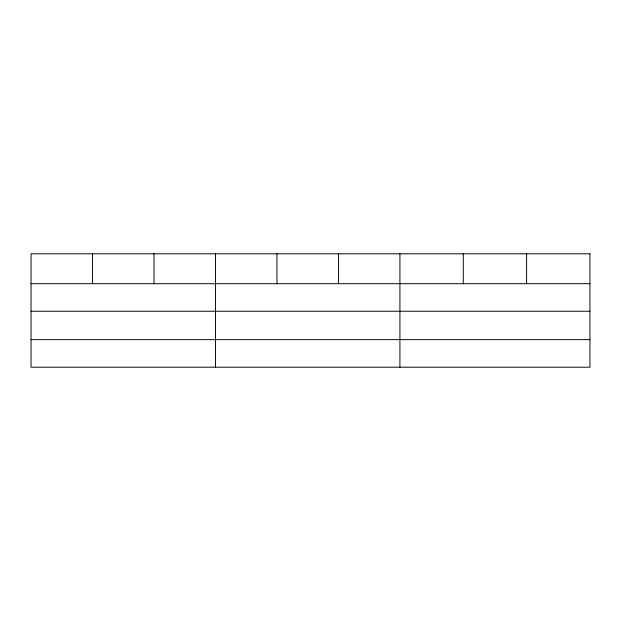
<?xml version="1.0" encoding="UTF-8"?>
<svg xmlns="http://www.w3.org/2000/svg" width="621" height="621" viewBox="0 0 621 621"><rect width="100%" height="100%" fill="white"/><g stroke="black" fill="none" stroke-linecap="round" stroke-linejoin="round"><path stroke-width="0.93" d="M31.05 283.688L589.95 283.688M31.05 311.253L589.95 311.253M31.05 339.64L589.95 339.64M526.608 253.795L526.608 283.688M463.266 253.795L463.266 283.688M399.924 253.795L399.924 367.205M338.445 253.795L338.445 283.688M276.966 253.795L276.966 283.688M215.487 253.795L215.487 367.205M154.008 253.795L154.008 283.688M92.529 253.795L92.529 283.688M589.95 253.795L31.05 253.795L31.05 367.205L589.95 367.205L589.95 253.795"/></g></svg>
